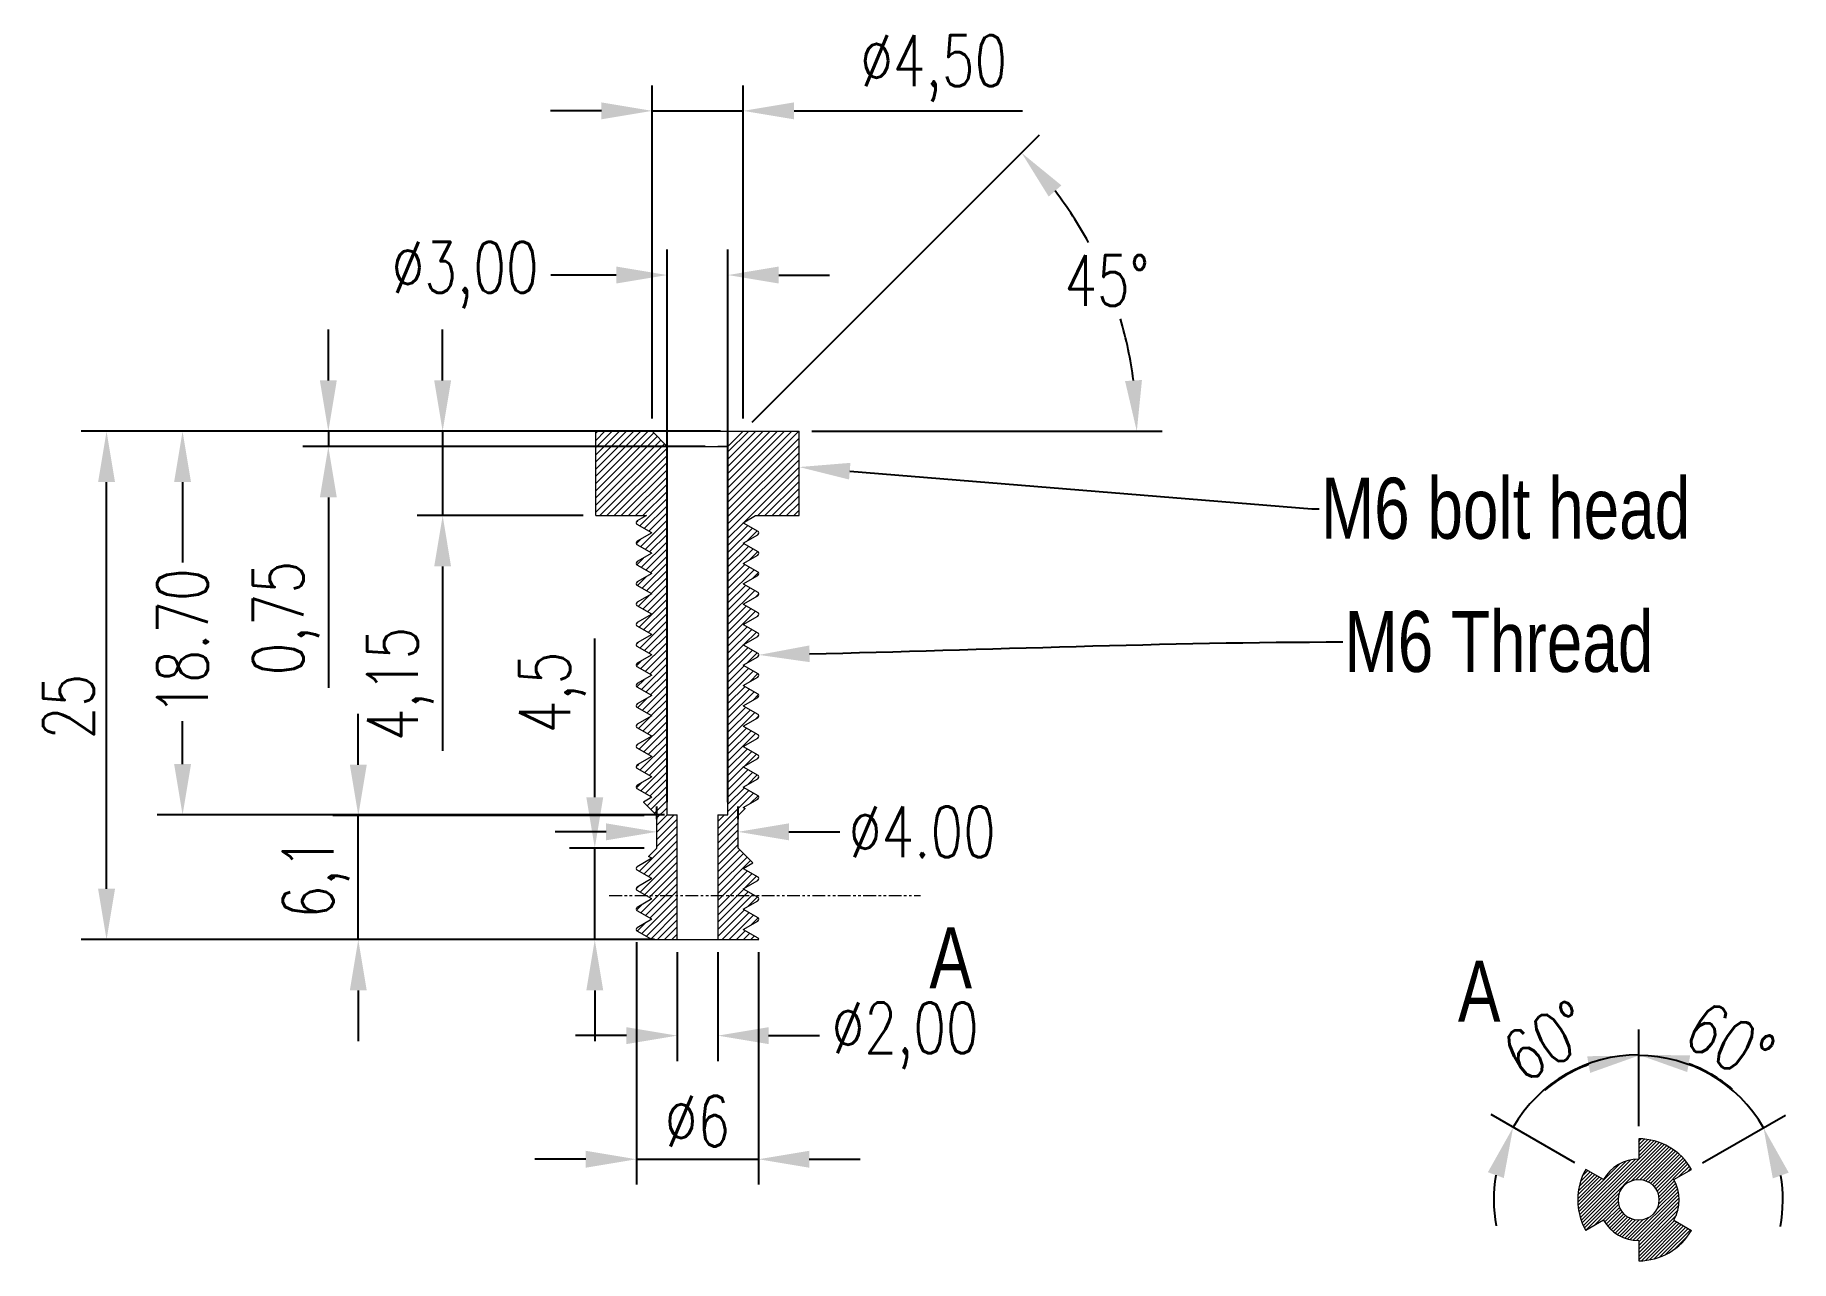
# Model space of a CAD drawing. Header units: millimetres. Extents: x 84.7 to 171.1, y -13.3 to 47.
import ezdxf
from ezdxf import colors
from ezdxf.entities.mleader import LeaderData, LeaderLine
from ezdxf.math import Vec2, Vec3

# ---------------------------------------------------------------- set-up
doc = ezdxf.new("R2010")
doc.units = ezdxf.units.MM
doc.header["$MEASUREMENT"] = 0
doc.linetypes.add('DIVIDE', pattern=[31.75, 12.7, -6.35, 0, -6.35, 0, -6.35])
doc.linetypes.add('PHANTOM2', pattern=[1.25, 0.625, -0.125, 0.125, -0.125, 0.125, -0.125])
doc.layers.get('0').update_dxf_attribs({"linetype": 'CONTINUOUS', "lineweight": 18})
doc.layers.get('Defpoints').update_dxf_attribs({"linetype": 'CONTINUOUS'})
for name, color, linetype, lineweight in [('Cuts', 7, 'DIVIDE', 13), ('Dimensions', 7, 'CONTINUOUS', 5), ('Hatch', 7, 'CONTINUOUS', 5)]:
    doc.layers.add(name, color=color, linetype=linetype, lineweight=lineweight)
doc.styles.get("Standard").update_dxf_attribs({"font": 'txt.shx', "width": 0.75})
doc.dimstyles.get("Standard").update_dxf_attribs({"dimtxt": 2.5, "dimasz": 2.5, "dimexe": 1.25, "dimexo": 0.625, "dimtad": 1, "dimtxsty": 'Standard', "dimcen": 2.5, "dimadec": 0, "dimazin": 0, "dimtfac": 1, "dimtmove": 0, "dimatfit": 3, "dimfxl": 1, "dimarcsym": 0})

# ---------------------------------------------------------------- blocks, each defined once
blk = doc.blocks.new('*D20')
at = {"layer": 'Defpoints', "color": 0, "transparency": 16777216}
for p in [(114.286, 3.027), (120.286, 2.527), (120.286, -8.275)]:
    blk.add_point(p, dxfattribs=at)
at = {"layer": 'Dimensions', "color": 0, "lineweight": -2, "transparency": 16777216}
for p, q in [((114.286, 2.402), (114.286, -9.525)), ((120.286, 1.902), (120.286, -9.525)), ((111.786, -8.275), (109.286, -8.275)), ((114.286, -8.275), (120.286, -8.275)), ((122.786, -8.275), (125.286, -8.275))]:
    blk.add_line(p, q, dxfattribs=at)
at = {"layer": 'Dimensions', "color": 0, "transparency": 16777216}
for points in [[(111.786, -7.858), (111.786, -8.691), (114.286, -8.275)], [(122.786, -7.858), (122.786, -8.691), (120.286, -8.275)]]:
    blk.add_solid(points, dxfattribs=at)
at = {"layer": 'Dimensions', "color": 0, "transparency": 16777216, "insert": (117.286, -6.4), "char_height": 2.5, "attachment_point": 5}
blk.add_mtext('%%c6', dxfattribs=at)
blk = doc.blocks.new('*D13')
at = {"layer": 'Defpoints', "color": 0, "transparency": 16777216}
for p in [(112.231, 7.027), (115.286, 7.027), (115.803, 2.527)]:
    blk.add_point(p, dxfattribs=at)
at = {"layer": 'Dimensions', "color": 0, "lineweight": -2, "transparency": 16777216}
for p, q in [((112.231, 9.527), (112.231, 17.34)), ((114.661, 7.027), (110.981, 7.027)), ((112.231, 2.527), (112.231, 7.027)), ((115.178, 2.527), (110.981, 2.527)), ((112.231, 0.027), (112.231, -2.473))]:
    blk.add_line(p, q, dxfattribs=at)
at = {"layer": 'Dimensions', "color": 0, "transparency": 16777216}
for points in [[(111.814, 9.527), (112.648, 9.527), (112.231, 7.027)], [(111.814, 0.027), (112.648, 0.027), (112.231, 2.527)]]:
    blk.add_solid(points, dxfattribs=at)
at = {"layer": 'Dimensions', "color": 0, "transparency": 16777216, "insert": (110.148, 14.683), "char_height": 2.5, "attachment_point": 5, "rotation": 90}
blk.add_mtext('4,5', dxfattribs=at)
blk = doc.blocks.new('*D14')
at = {"layer": 'Defpoints', "color": 0, "transparency": 16777216}
for p in [(100.594, 8.627), (115.286, 8.627), (115.803, 2.527)]:
    blk.add_point(p, dxfattribs=at)
at = {"layer": 'Dimensions', "color": 0, "lineweight": -2, "transparency": 16777216}
for p, q in [((100.594, 11.127), (100.594, 13.627)), ((114.661, 8.627), (99.344, 8.627)), ((100.594, 2.527), (100.594, 8.627)), ((115.178, 2.527), (99.344, 2.527)), ((100.594, 0.027), (100.594, -2.473))]:
    blk.add_line(p, q, dxfattribs=at)
at = {"layer": 'Dimensions', "color": 0, "transparency": 16777216}
for points in [[(100.178, 11.127), (101.011, 11.127), (100.594, 8.627)], [(100.178, 0.027), (101.011, 0.027), (100.594, 2.527)]]:
    blk.add_solid(points, dxfattribs=at)
at = {"layer": 'Dimensions', "color": 0, "transparency": 16777216, "insert": (98.511, 5.577), "char_height": 2.5, "attachment_point": 5, "rotation": 90}
blk.add_mtext('6,1', dxfattribs=at)
blk = doc.blocks.new('*D15')
at = {"layer": 'Defpoints', "color": 0, "transparency": 16777216}
for p in [(88.207, 27.527), (112.286, 27.527), (115.786, 2.527)]:
    blk.add_point(p, dxfattribs=at)
at = {"layer": 'Dimensions', "color": 0, "lineweight": -2, "transparency": 16777216}
for p, q in [((111.661, 27.527), (86.957, 27.527)), ((88.207, 5.027), (88.207, 25.027))]:
    blk.add_line(p, q, dxfattribs=at)
at = {"layer": 'Dimensions', "color": 0, "linetype": 'ByBlock', "lineweight": -2, "transparency": 16777216}
blk.add_line((115.161, 2.527), (86.957, 2.527), dxfattribs=at)
at = {"layer": 'Dimensions', "color": 0, "transparency": 16777216}
for points in [[(87.79, 25.027), (88.623, 25.027), (88.207, 27.527)], [(87.79, 5.027), (88.623, 5.027), (88.207, 2.527)]]:
    blk.add_solid(points, dxfattribs=at)
at = {"layer": 'Dimensions', "color": 0, "transparency": 16777216, "insert": (86.332, 13.984), "char_height": 2.5, "attachment_point": 5, "rotation": 90}
blk.add_mtext('25', dxfattribs=at)
blk = doc.blocks.new('*D16')
at = {"layer": 'Defpoints', "color": 0, "transparency": 16777216}
for p in [(112.286, 27.527), (104.745, 23.377), (112.286, 23.377)]:
    blk.add_point(p, dxfattribs=at)
at = {"layer": 'Dimensions', "color": 0, "lineweight": -2, "transparency": 16777216}
for p, q in [((104.745, 30.027), (104.745, 32.527)), ((111.661, 27.527), (103.495, 27.527)), ((104.745, 27.527), (104.745, 23.377)), ((111.661, 23.377), (103.495, 23.377)), ((104.745, 20.877), (104.745, 11.815))]:
    blk.add_line(p, q, dxfattribs=at)
at = {"layer": 'Dimensions', "color": 0, "transparency": 16777216}
for points in [[(104.328, 30.027), (105.161, 30.027), (104.745, 27.527)], [(104.328, 20.877), (105.161, 20.877), (104.745, 23.377)]]:
    blk.add_solid(points, dxfattribs=at)
at = {"layer": 'Dimensions', "color": 0, "transparency": 16777216, "insert": (102.661, 15.096), "char_height": 2.5, "attachment_point": 5, "rotation": 90}
blk.add_mtext('4,15', dxfattribs=at)
blk = doc.blocks.new('*D22')
at = {"layer": 'Defpoints', "color": 0, "transparency": 16777216}
for p in [(119.536, 43.284), (115.056, 27.527), (119.536, 27.527)]:
    blk.add_point(p, dxfattribs=at)
at = {"layer": 'Dimensions', "color": 0, "lineweight": -2, "transparency": 16777216}
for p, q in [((115.056, 28.152), (115.056, 44.534)), ((119.536, 28.152), (119.536, 44.534)), ((112.556, 43.284), (110.056, 43.284)), ((115.056, 43.284), (119.536, 43.284)), ((122.036, 43.284), (133.286, 43.284))]:
    blk.add_line(p, q, dxfattribs=at)
at = {"layer": 'Dimensions', "color": 0, "transparency": 16777216}
for points in [[(112.556, 43.701), (112.556, 42.868), (115.056, 43.284)], [(122.036, 43.701), (122.036, 42.868), (119.536, 43.284)]]:
    blk.add_solid(points, dxfattribs=at)
at = {"layer": 'Dimensions', "color": 0, "transparency": 16777216, "insert": (128.911, 45.368), "char_height": 2.5, "attachment_point": 5}
blk.add_mtext('%%C4,50', dxfattribs=at)
blk = doc.blocks.new('*D17')
at = {"layer": 'Defpoints', "color": 0, "transparency": 16777216}
for p in [(119.036, 27.527), (99.12, 26.777), (118.286, 26.777)]:
    blk.add_point(p, dxfattribs=at)
at = {"layer": 'Dimensions', "color": 0, "lineweight": -2, "transparency": 16777216}
for p, q in [((99.12, 30.027), (99.12, 32.527)), ((118.411, 27.527), (97.87, 27.527)), ((99.12, 27.527), (99.12, 26.777)), ((117.661, 26.777), (97.87, 26.777)), ((99.12, 24.277), (99.12, 14.902))]:
    blk.add_line(p, q, dxfattribs=at)
at = {"layer": 'Dimensions', "color": 0, "transparency": 16777216}
for points in [[(98.703, 30.027), (99.536, 30.027), (99.12, 27.527)], [(98.703, 24.277), (99.536, 24.277), (99.12, 26.777)]]:
    blk.add_solid(points, dxfattribs=at)
at = {"layer": 'Dimensions', "color": 0, "transparency": 16777216, "insert": (97.036, 18.34), "char_height": 2.5, "attachment_point": 5, "rotation": 90}
blk.add_mtext('0,75', dxfattribs=at)
blk = doc.blocks.new('*D18')
at = {"layer": 'Defpoints', "color": 0, "transparency": 16777216}
for p in [(161.16, -3.569), (163.6, -7.272), (163.6, -8.272), (161.002, -8.772), (161.868, -9.272)]:
    blk.add_point(p, dxfattribs=at)
at = {"layer": 'Dimensions', "color": 0, "lineweight": -2, "transparency": 16777216}
for p, q in [((163.6, -6.647), (163.6, -1.889)), ((160.46, -8.459), (156.34, -6.08))]:
    blk.add_line(p, q, dxfattribs=at)
for start, end in [(90, 150), (49.62942, 69.81471), (170.18529, 190.37058)]:
    blk.add_arc((163.6, -10.272), 7.133, start, end, dxfattribs=at)
at = {"layer": 'Dimensions', "color": 0, "transparency": 16777216}
for points in [[(165.988, -3.987), (166.134, -3.167), (163.6, -3.139)], [(156.179, -8.914), (156.963, -9.198), (157.422, -6.705)]]:
    blk.add_solid(points, dxfattribs=at)
at = {"layer": 'Dimensions', "color": 0, "transparency": 16777216, "insert": (159.096, -2.471), "char_height": 2.5, "attachment_point": 5, "rotation": 30}
blk.add_mtext('60°', dxfattribs=at)
blk = doc.blocks.new('*D19')
at = {"layer": 'Defpoints', "color": 0, "transparency": 16777216}
for p in [(168.159, -4.838), (163.6, -7.272), (163.6, -8.272), (165.332, -9.272), (166.198, -8.772)]:
    blk.add_point(p, dxfattribs=at)
at = {"layer": 'Dimensions', "color": 0, "lineweight": -2, "transparency": 16777216}
for p, q in [((163.6, -6.647), (163.6, -1.928)), ((166.739, -8.459), (170.825, -6.1))]:
    blk.add_line(p, q, dxfattribs=at)
for start, end in [(30, 90), (110.29861, 130.59722), (349.40278, 9.70139)]:
    blk.add_arc((163.6, -10.272), 7.094, start, end, dxfattribs=at)
at = {"layer": 'Dimensions', "color": 0, "transparency": 16777216}
for points in [[(161.065, -3.209), (161.212, -4.029), (163.6, -3.178)], [(170.2, -9.218), (170.984, -8.935), (169.743, -6.725)]]:
    blk.add_solid(points, dxfattribs=at)
at = {"layer": 'Dimensions', "color": 0, "transparency": 16777216, "insert": (168.084, -2.505), "char_height": 2.5, "attachment_point": 5, "rotation": 330}
blk.add_mtext('60°', dxfattribs=at)
blk = doc.blocks.new('*D21')
at = {"layer": 'Defpoints', "color": 0, "linetype": 'Continuous', "transparency": 16777216}
for p in [(118.786, 35.21), (115.786, 8.66), (118.786, 8.66)]:
    blk.add_point(p, dxfattribs=at)
at = {"layer": 'Dimensions', "color": 0, "linetype": 'Continuous', "lineweight": -2, "transparency": 16777216}
for p, q in [((115.786, 9.285), (115.786, 36.46)), ((118.786, 9.285), (118.786, 36.46)), ((113.286, 35.21), (110.069, 35.21)), ((121.286, 35.21), (123.786, 35.21))]:
    blk.add_line(p, q, dxfattribs=at)
at = {"layer": 'Dimensions', "color": 0, "linetype": 'Continuous', "transparency": 16777216}
for points in [[(113.286, 35.627), (113.286, 34.793), (115.786, 35.21)], [(121.286, 35.627), (121.286, 34.793), (118.786, 35.21)]]:
    blk.add_solid(points, dxfattribs=at)
at = {"layer": 'Dimensions', "color": 0, "linetype": 'Continuous', "transparency": 16777216, "insert": (105.85, 35.21), "char_height": 2.5, "attachment_point": 5}
blk.add_mtext('\\A1;%%C3,00', dxfattribs=at)
blk = doc.blocks.new('*D23')
at = {"layer": 'Defpoints', "color": 0, "linetype": 'Continuous', "transparency": 16777216}
for p in [(116.286, 2.527), (118.286, 2.527), (118.286, -2.195)]:
    blk.add_point(p, dxfattribs=at)
at = {"layer": 'Dimensions', "color": 0, "linetype": 'Continuous', "lineweight": -2, "transparency": 16777216}
for p, q in [((116.286, 1.902), (116.286, -3.445)), ((118.286, 1.902), (118.286, -3.445)), ((113.786, -2.195), (111.286, -2.195)), ((120.786, -2.195), (123.286, -2.195))]:
    blk.add_line(p, q, dxfattribs=at)
at = {"layer": 'Dimensions', "color": 0, "linetype": 'Continuous', "transparency": 16777216}
for points in [[(113.786, -1.779), (113.786, -2.612), (116.286, -2.195)], [(120.786, -1.779), (120.786, -2.612), (118.286, -2.195)]]:
    blk.add_solid(points, dxfattribs=at)
at = {"layer": 'Dimensions', "color": 0, "linetype": 'Continuous', "transparency": 16777216, "insert": (127.505, -2.195), "char_height": 2.5, "attachment_point": 5}
blk.add_mtext('\\A1;%%C2,00', dxfattribs=at)
blk = doc.blocks.new('*D26')
at = {"color": 0, "linetype": 'Continuous', "lineweight": -2, "transparency": 16777216}
for p, q in [((111.755, 27.527), (90.697, 27.527)), ((91.947, 25.027), (91.947, 21.08)), ((91.947, 11.16), (91.947, 13.268)), ((115.661, 8.66), (90.697, 8.66))]:
    blk.add_line(p, q, dxfattribs=at)
at = {"color": 0, "linetype": 'Continuous', "transparency": 16777216}
for points in [[(91.531, 25.027), (92.364, 25.027), (91.947, 27.527)], [(91.531, 11.16), (92.364, 11.16), (91.947, 8.66)]]:
    blk.add_solid(points, dxfattribs=at)
at = {"layer": 'Defpoints', "color": 0, "linetype": 'Continuous', "transparency": 16777216}
for p in [(112.38, 27.527), (91.947, 8.66), (116.286, 8.66)]:
    blk.add_point(p, dxfattribs=at)
at = {"color": 0, "linetype": 'Continuous', "transparency": 16777216, "insert": (91.947, 17.174), "char_height": 2.5, "attachment_point": 5, "rotation": 90}
blk.add_mtext('\\A1;18.70', dxfattribs=at)
blk = doc.blocks.new('*D27')
at = {"color": 0, "linetype": 'Continuous', "lineweight": -2, "transparency": 16777216}
for p, q in [((115.286, 8.452), (115.286, 9.077)), ((119.286, 8.452), (119.286, 9.077)), ((112.786, 7.827), (110.286, 7.827)), ((121.786, 7.827), (124.286, 7.827))]:
    blk.add_line(p, q, dxfattribs=at)
at = {"color": 0, "linetype": 'Continuous', "transparency": 16777216}
for points in [[(112.786, 8.244), (112.786, 7.41), (115.286, 7.827)], [(121.786, 8.244), (121.786, 7.41), (119.286, 7.827)]]:
    blk.add_solid(points, dxfattribs=at)
at = {"layer": 'Defpoints', "color": 0, "linetype": 'Continuous', "transparency": 16777216}
for p in [(115.286, 7.827), (119.286, 7.827), (119.286, 7.827)]:
    blk.add_point(p, dxfattribs=at)
at = {"color": 0, "linetype": 'Continuous', "transparency": 16777216, "insert": (128.349, 7.827), "char_height": 2.5, "attachment_point": 5}
blk.add_mtext('\\A1;%%C4.00', dxfattribs=at)
blk = doc.blocks.new('*D28')
at = {"color": 0, "linetype": 'Continuous', "lineweight": -2, "transparency": 16777216}
for p, q in [((119.978, 27.969), (134.115, 42.106)), ((122.911, 27.527), (140.153, 27.527))]:
    blk.add_line(p, q, dxfattribs=at)
for start, end in [(28.65257, 37.59882), (7.40118, 16.61083)]:
    blk.add_arc((119.536, 27.527), 19.367, start, end, dxfattribs=at)
at = {"color": 0, "linetype": 'Continuous', "transparency": 16777216}
for points in [[(134.568, 39.069), (135.194, 39.619), (133.231, 41.222)], [(139.158, 30.049), (138.326, 29.995), (138.903, 27.527)]]:
    blk.add_solid(points, dxfattribs=at)
at = {"layer": 'Defpoints', "color": 0, "linetype": 'Continuous', "transparency": 16777216}
for p in [(138.244, 32.54), (112.286, 27.527), (119.536, 27.527), (122.286, 27.527), (118.786, 26.777)]:
    blk.add_point(p, dxfattribs=at)
at = {"color": 0, "linetype": 'Continuous', "transparency": 16777216, "insert": (137.429, 34.939), "char_height": 2.5, "attachment_point": 5}
blk.add_mtext('\\A1;45°', dxfattribs=at)

msp = doc.modelspace()

# ---------------------------------------------------------------- hatches: boundary and pattern name
at = {"linetype": 'Continuous'}
h = msp.add_hatch(dxfattribs=at)
h.set_pattern_fill('ANSI31', color=256, scale=2)
h.paths.add_polyline_path([(119.53639, 6.02714), (120.01188, 6.30166), (119.28639, 7.02714), (119.28639, 8.62714), (119.63149, 8.97224), (119.53639, 9.02714), (120.25242, 9.44054, 0.57735027), (120.25242, 9.61374), (119.53639, 10.02714), (120.25242, 10.44054, 0.57735027), (120.25242, 10.61374), (119.53639, 11.02714), (120.25242, 11.44054, 0.57735027), (120.25242, 11.61374), (119.53639, 12.02714), (120.25242, 12.44054, 0.57735027), (120.25242, 12.61374), (119.53639, 13.02714), (120.25242, 13.44054, 0.57735027), (120.25242, 13.61374), (119.53639, 14.02714), (120.25242, 14.44054, 0.57735027), (120.25242, 14.61374), (119.53639, 15.02714), (120.25242, 15.44054, 0.57735027), (120.25242, 15.61374), (119.53639, 16.02714), (120.25242, 16.44054, 0.57735027), (120.25242, 16.61374), (119.53639, 17.02714), (120.25242, 17.44054, 0.57735027), (120.25242, 17.61374), (119.53639, 18.02714), (120.25242, 18.44054, 0.57735027), (120.25242, 18.61374), (119.53639, 19.02714), (120.25242, 19.44054, 0.57735027), (120.25242, 19.61374), (119.53639, 20.02714), (120.25242, 20.44054, 0.57735027), (120.25242, 20.61374), (119.53639, 21.02714), (120.25242, 21.44054, 0.57735027), (120.25242, 21.61374), (119.53639, 22.02714), (120.25242, 22.44054, 0.57735027), (120.25242, 22.61374), (119.53639, 23.02714), (120.14261, 23.37714), (122.28639, 23.37714), (122.28639, 27.52714), (119.53639, 27.52714), (118.78639, 26.77714), (118.78639, 8.65972), (118.28639, 8.65972), (118.28639, 2.52714), (118.78639, 2.52714), (120.29633, 2.52714, 0.29728677), (120.23225, 2.62539), (119.53639, 3.02714), (120.25242, 3.44054, 0.57735027), (120.25242, 3.61374), (119.53639, 4.02714), (120.25242, 4.44054, 0.57735027), (120.25242, 4.61374), (119.53639, 5.02714), (120.25242, 5.44054, 0.57735027), (120.25242, 5.61374)])
h.paths.add_polyline_path([(116.28639, 8.65972), (115.78639, 8.65972), (115.78639, 26.77714), (115.05556, 27.52714), (112.28639, 27.52714), (112.28639, 23.37714), (114.77659, 23.37714), (114.32037, 23.11374, 0.57735027), (114.32037, 22.94054), (115.03639, 22.52714), (114.32037, 22.11374, 0.57735027), (114.32037, 21.94054), (115.03639, 21.52714), (114.32037, 21.11374, 0.57735027), (114.32037, 20.94054), (115.03639, 20.52714), (114.32037, 20.11374, 0.57735027), (114.32037, 19.94054), (115.03639, 19.52714), (114.32037, 19.11374, 0.57735027), (114.32037, 18.94054), (115.03639, 18.52714), (114.32037, 18.11374, 0.57735027), (114.32037, 17.94054), (115.03639, 17.52714), (114.32037, 17.11374, 0.57735027), (114.32037, 16.94054), (115.03639, 16.52714), (114.32037, 16.11374, 0.57735027), (114.32037, 15.94054), (115.03639, 15.52714), (114.32037, 15.11374, 0.57735027), (114.32037, 14.94054), (115.03639, 14.52714), (114.32037, 14.11374, 0.57735027), (114.32037, 13.94054), (115.03639, 13.52714), (114.32037, 13.11374, 0.57735027), (114.32037, 12.94054), (115.03639, 12.52714), (114.32037, 12.11374, 0.57735027), (114.32037, 11.94054), (115.03639, 11.52714), (114.32037, 11.11374, 0.57735027), (114.32037, 10.94054), (115.03639, 10.52714), (114.32037, 10.11374, 0.57735027), (114.32037, 9.94054), (115.03639, 9.52714), (114.62431, 9.28922), (115.28639, 8.62714), (115.28639, 7.02714), (114.8779, 6.61865), (115.03639, 6.52714), (114.32037, 6.11374, 0.57735027), (114.32037, 5.94054), (115.03639, 5.52714), (114.32037, 5.11374, 0.57735027), (114.32037, 4.94054), (115.03639, 4.52714), (114.32037, 4.11374, 0.57735027), (114.32037, 3.94054), (115.03639, 3.52714), (114.32037, 3.11374, 0.57735027), (114.32037, 2.94054), (115.03639, 2.52714), (116.28639, 2.52714)])
at = {"layer": 'Dimensions'}
h = msp.add_hatch(dxfattribs=at)
h.set_pattern_fill('ISO03W100', color=256, scale=0.05, angle=0.7853982, style=0)
h.set_pattern_definition([(45, (113.5996, -20.27178), (-0.08838835, 0.08838835), [])])
edge = h.paths.add_edge_path()
edge.add_arc((163.59959, -10.27178), 1, 0, 360)
edge.add_arc((163.59959, -10.27178), 3, 150, 210)
edge.add_line((161.00152, -11.77178), (161.86754, -11.27178))
edge.add_arc((163.59959, -10.27178), 2, 210, 270)
edge.add_line((163.59959, -12.27178), (163.59959, -13.27178))
edge.add_arc((163.59959, -10.27178), 3, 270, 330)
edge.add_line((166.19767, -11.77178), (165.33165, -11.27178))
edge.add_arc((163.59959, -10.27178), 2, 330, 390)
edge.add_line((165.33165, -9.27178), (166.19767, -8.77178))
edge.add_arc((163.59959, -10.27178), 3, 30, 90)
edge.add_line((163.59959, -7.27178), (163.59959, -8.27178))
edge.add_arc((163.59959, -10.27178), 2, 90, 150)
edge.add_line((161.86754, -9.27178), (161.00152, -8.77178))

# ---------------------------------------------------------------- linework, layer by layer
for p, q in [((112.28639, 23.37714), (112.28639, 27.52714)), ((112.28639, 27.52714), (122.28639, 27.52714)), ((115.05556, 27.52714), (115.78639, 26.77714)), ((119.53639, 27.52714), (118.78639, 26.77714)), ((122.28639, 23.37714), (122.28639, 27.52714)), ((115.78639, 8.65972), (115.78639, 26.77714)), ((115.78639, 26.77714), (118.78639, 26.77714)), ((118.78639, 8.65972), (118.78639, 26.77714)), ((112.28639, 23.37714), (114.77659, 23.37714)), ((114.77659, 23.37714), (114.32037, 23.11374)), ((119.53639, 23.02714), (120.14261, 23.37714)), ((120.14261, 23.37714), (122.28639, 23.37714)), ((115.03639, 22.52714), (114.32037, 22.94054)), ((115.03639, 22.52714), (114.32037, 22.11374)), ((119.53639, 23.02714), (120.25242, 22.61374)), ((115.03639, 21.52714), (114.32037, 21.94054)), ((119.53639, 22.02714), (120.25242, 22.44054)), ((119.53639, 22.02714), (120.25242, 21.61374)), ((115.03639, 21.52714), (114.32037, 21.11374)), ((115.03639, 20.52714), (114.32037, 20.94054)), ((119.53639, 21.02714), (120.25242, 21.44054)), ((119.53639, 21.02714), (120.25242, 20.61374)), ((115.03639, 20.52714), (114.32037, 20.11374)), ((115.03639, 19.52714), (114.32037, 19.94054)), ((119.53639, 20.02714), (120.25242, 20.44054)), ((119.53639, 20.02714), (120.25242, 19.61374)), ((115.03639, 19.52714), (114.32037, 19.11374)), ((119.53639, 19.02714), (120.25242, 19.44054)), ((119.53639, 19.02714), (120.25242, 18.61374)), ((115.03639, 18.52714), (114.32037, 18.94054)), ((115.03639, 18.52714), (114.32037, 18.11374)), ((119.53639, 18.02714), (120.25242, 18.44054)), ((115.03639, 17.52714), (114.32037, 17.94054)), ((115.03639, 17.52714), (114.32037, 17.11374)), ((119.53639, 18.02714), (120.25242, 17.61374)), ((119.53639, 17.02714), (120.25242, 17.44054)), ((115.03639, 16.52714), (114.32037, 16.94054)), ((115.03639, 16.52714), (114.32037, 16.11374)), ((119.53639, 17.02714), (120.25242, 16.61374)), ((119.53639, 16.02714), (120.25242, 16.44054)), ((115.03639, 15.52714), (114.32037, 15.94054)), ((119.53639, 16.02714), (120.25242, 15.61374)), ((115.03639, 15.52714), (114.32037, 15.11374)), ((115.03639, 14.52714), (114.32037, 14.94054)), ((119.53639, 15.02714), (120.25242, 15.44054)), ((119.53639, 15.02714), (120.25242, 14.61374)), ((115.03639, 14.52714), (114.32037, 14.11374)), ((115.03639, 13.52714), (114.32037, 13.94054)), ((119.53639, 14.02714), (120.25242, 14.44054)), ((119.53639, 14.02714), (120.25242, 13.61374)), ((115.03639, 13.52714), (114.32037, 13.11374)), ((119.53639, 13.02714), (120.25242, 13.44054)), ((119.53639, 13.02714), (120.25242, 12.61374)), ((115.03639, 12.52714), (114.32037, 12.94054)), ((115.03639, 12.52714), (114.32037, 12.11374)), ((119.53639, 12.02714), (120.25242, 12.44054)), ((115.03639, 11.52714), (114.32037, 11.94054)), ((115.03639, 11.52714), (114.32037, 11.11374)), ((119.53639, 12.02714), (120.25242, 11.61374)), ((119.53639, 11.02714), (120.25242, 11.44054)), ((115.03639, 10.52714), (114.32037, 10.94054)), ((115.03639, 10.52714), (114.32037, 10.11374)), ((119.53639, 11.02714), (120.25242, 10.61374)), ((119.53639, 10.02714), (120.25242, 10.44054)), ((115.03639, 9.52714), (114.32037, 9.94054)), ((115.03639, 9.52714), (114.62431, 9.28922)), ((119.53639, 10.02714), (120.25242, 9.61374)), ((115.28639, 8.62714), (114.62431, 9.28922)), ((119.28639, 8.62714), (119.63149, 8.97224)), ((119.53639, 9.02714), (120.25242, 9.44054)), ((119.53639, 9.02714), (119.63149, 8.97224)), ((115.28639, 7.02714), (115.28639, 8.62714)), ((119.28639, 7.02714), (119.28639, 8.62714)), ((115.28639, 7.02714), (114.8779, 6.61865)), ((119.28639, 7.02714), (120.01188, 6.30166)), ((115.03639, 6.52714), (114.32037, 6.11374)), ((115.03639, 6.52714), (114.8779, 6.61865)), ((119.53639, 6.02714), (120.01188, 6.30166)), ((115.03639, 5.52714), (114.32037, 5.94054)), ((115.03639, 5.52714), (114.32037, 5.11374)), ((119.53639, 6.02714), (120.25242, 5.61374)), ((119.53639, 5.02714), (120.25242, 5.44054)), ((115.03639, 4.52714), (114.32037, 4.94054)), ((115.03639, 4.52714), (114.32037, 4.11374)), ((119.53639, 5.02714), (120.25242, 4.61374)), ((119.53639, 4.02714), (120.25242, 4.44054)), ((115.03639, 3.52714), (114.32037, 3.94054)), ((115.03639, 3.52714), (114.32037, 3.11374)), ((119.53639, 4.02714), (120.25242, 3.61374)), ((115.03639, 2.52714), (114.32037, 2.94054)), ((119.53639, 3.02714), (120.25242, 3.44054)), ((119.53639, 3.02714), (120.25242, 2.61374)), ((163.59959, -7.27178), (163.59959, -8.27178)), ((161.86754, -9.27178), (161.00152, -8.77178)), ((165.33165, -9.27178), (166.19767, -8.77178)), ((161.86754, -11.27178), (161.00152, -11.77178)), ((165.33165, -11.27178), (166.19767, -11.77178)), ((163.59959, -12.27178), (163.59959, -13.27178))]:
    msp.add_line(p, q)
at = {"linetype": 'Continuous'}
for p, q in [((116.28639, 26.77714), (115.78639, 26.77714)), ((118.78639, 26.77714), (118.28639, 26.77714)), ((115.78639, 8.65972), (116.28639, 8.65972)), ((116.28639, 2.52714), (116.28639, 8.65972)), ((118.28639, 8.65972), (118.28639, 2.52714)), ((115.03639, 2.52714), (120.29633, 2.52714)), ((115.78639, 2.52714), (118.78639, 2.52714))]:
    msp.add_line(p, q, dxfattribs=at)
msp.add_circle((163.59959, -10.27178), 1)
for centre, radius, start, end in [((114.37037, 23.02714), 0.1, 120, 240), ((120.20242, 22.52714), 0.1, 300, 60), ((114.37037, 22.02714), 0.1, 120, 240), ((120.20242, 21.52714), 0.1, 300, 60), ((114.37037, 21.02714), 0.1, 120, 240), ((114.37037, 20.02714), 0.1, 120, 240), ((120.20242, 20.52714), 0.1, 300, 60), ((114.37037, 19.02714), 0.1, 120, 240), ((120.20242, 19.52714), 0.1, 300, 60), ((120.20242, 18.52714), 0.1, 300, 60), ((114.37037, 18.02714), 0.1, 120, 240), ((120.20242, 17.52714), 0.1, 300, 60), ((114.37037, 17.02714), 0.1, 120, 240), ((120.20242, 16.52714), 0.1, 300, 60), ((114.37037, 16.02714), 0.1, 120, 240), ((120.20242, 15.52714), 0.1, 300, 60), ((114.37037, 15.02714), 0.1, 120, 240), ((114.37037, 14.02714), 0.1, 120, 240), ((120.20242, 14.52714), 0.1, 300, 60), ((114.37037, 13.02714), 0.1, 120, 240), ((120.20242, 13.52714), 0.1, 300, 60), ((114.37037, 12.02714), 0.1, 120, 240), ((120.20242, 12.52714), 0.1, 300, 60), ((120.20242, 11.52714), 0.1, 300, 60), ((114.37037, 11.02714), 0.1, 120, 240), ((120.20242, 10.52714), 0.1, 300, 60), ((114.37037, 10.02714), 0.1, 120, 240), ((120.20242, 9.52714), 0.1, 300, 60), ((114.37037, 6.02714), 0.1, 120, 240), ((120.20242, 5.52714), 0.1, 300, 60), ((114.37037, 5.02714), 0.1, 120, 240), ((120.20242, 4.52714), 0.1, 300, 60), ((114.37037, 4.02714), 0.1, 120, 240), ((120.20242, 3.52714), 0.1, 300, 60), ((114.37037, 3.02714), 0.1, 120, 240), ((163.59959, -10.27178), 3, 30, 90), ((163.59959, -10.27178), 2, 90, 150), ((163.59959, -10.27178), 3, 150, 210), ((163.59959, -10.27178), 2, 330, 30), ((163.59959, -10.27178), 2, 210, 270), ((163.59959, -10.27178), 3, 270, 330)]:
    msp.add_arc(centre, radius, start, end)
msp.add_arc((120.18898, 2.52714), 0.10736, 0, 53.7739305, dxfattribs=at)
at = {"layer": 'Cuts', "linetype": 'PHANTOM2'}
msp.add_line((112.94592, 4.69631), (128.25824, 4.69631), dxfattribs=at)
at = {"layer": 'Hatch', "linetype": 'Continuous'}
msp.add_line((118.28639, 8.65972), (118.78639, 8.65972), dxfattribs=at)

# ---------------------------------------------------------------- texts
at = {"layer": 'Cuts', "linetype": 'Continuous', "char_height": 3, "attachment_point": 1}
for insert in [(128.69841, 3.13612), (154.7053, 1.48367)]:
    msp.add_mtext_dynamic_manual_height_columns('{\\fArial|b0|i0|c0|p34;A}', width=3.5448564, gutter_width=12.5, heights=[0], dxfattribs=dict(at, insert=insert))

# ---------------------------------------------------------------- dimensions: what is measured, and where the dimension line sits
at = {"linetype": 'Continuous'}
dim = msp.add_angular_dim_2l(base=(138.24354, 32.53971), line1=((112.28639, 27.52714), (122.28639, 27.52714)), line2=((119.53639, 27.52714), (118.78639, 26.77714)), dimstyle='Standard', override={"dimtad": 0, "dimtih": 1, "dimtoh": 1, "dimdec": 4, "dimzin": 0, "dimdsep": 46, "dimcen": 0.09, "dimtdec": 4, "dimtofl": 0, "dimtolj": 1, "dimtzin": 0}, dxfattribs=at)
dim.commit()
dim.dimension.update_dxf_attribs({"geometry": '*D28', "text_midpoint": (137.42923, 34.9386)})
dim = msp.add_linear_dim(base=(91.94725, 8.65972), p1=(112.37996, 27.52714), p2=(116.28639, 8.65972), angle=90, text='18.70', dimstyle='Standard', override={"dimtad": 0, "dimtih": 1, "dimtoh": 1, "dimdec": 4, "dimzin": 0, "dimdsep": 46, "dimcen": 0.09, "dimtdec": 4, "dimtofl": 0, "dimtolj": 1, "dimtzin": 0}, dxfattribs=at)
dim.commit()
dim.dimension.update_dxf_attribs({"geometry": '*D26', "text_midpoint": (91.94725, 17.1739), "dimtype": 160, "text_rotation": 90})
dim = msp.add_linear_dim(base=(119.28639, 7.82714), p1=(115.28639, 7.82714), p2=(119.28639, 7.82714), text='%%C<>', dimstyle='Standard', override={"dimtad": 0, "dimtih": 1, "dimtoh": 1, "dimdec": 2, "dimzin": 0, "dimdsep": 46, "dimcen": 0.09, "dimtdec": 4, "dimtofl": 0, "dimtolj": 1, "dimtzin": 0}, dxfattribs=at)
dim.commit()
dim.dimension.update_dxf_attribs({"geometry": '*D27', "text_midpoint": (128.34889, 7.82714)})
at = {"layer": 'Dimensions'}
for base, p1, p2, text, picture, middle in [((119.53639, 43.28418), (115.05556, 27.52714), (119.53639, 27.52714), '%%C4,50', '*D22', (128.91139, 43.28418)), ((120.28639, -8.27476), (114.28639, 3.02714), (120.28639, 2.52714), '%%c6', '*D20', (117.28639, -8.27476))]:
    dim = msp.add_linear_dim(base=base, p1=p1, p2=p2, text=text, dimstyle='Standard', dxfattribs=at)
    dim.commit()
    dim.dimension.update_dxf_attribs({"geometry": picture, "text_midpoint": middle, "dimtype": 160})
at = {"layer": 'Dimensions', "linetype": 'Continuous'}
dim = msp.add_linear_dim(base=(118.78639, 35.21003), p1=(115.78639, 8.65972), p2=(118.78639, 8.65972), text='%%C3,00', dimstyle='Standard', override={"dimtad": 0, "dimtih": 1, "dimtoh": 1, "dimdec": 4, "dimzin": 0, "dimdsep": 46, "dimcen": 0.09, "dimtdec": 4, "dimtofl": 0, "dimtolj": 1, "dimtzin": 0}, dxfattribs=at)
dim.commit()
dim.dimension.update_dxf_attribs({"geometry": '*D21', "text_midpoint": (105.84985, 35.21003), "dimtype": 160})
at = {"layer": 'Dimensions'}
for base, p1, p2, picture, middle in [((99.11973, 26.77714), (119.03639, 27.52714), (118.28639, 26.77714), '*D17', (99.11973, 18.33964)), ((104.74473, 23.37714), (112.28639, 27.52714), (112.28639, 23.37714), '*D16', (104.74473, 15.09589)), ((88.20658, 27.52714), (115.78639, 2.52714), (112.28639, 27.52714), '*D15', (88.20658, 13.98373)), ((112.23095, 7.02714), (115.80337, 2.52715), (115.28639, 7.02714), '*D13', (112.23095, 14.68339)), ((100.59437, 8.62714), (115.80337, 2.52715), (115.28639, 8.62714), '*D14', (100.59437, 5.57715))]:
    dim = msp.add_linear_dim(base=base, p1=p1, p2=p2, angle=90, dimstyle='Standard', dxfattribs=at)
    dim.commit()
    dim.dimension.update_dxf_attribs({"geometry": picture, "text_midpoint": middle, "dimtype": 160})
at = {"layer": 'Dimensions', "linetype": 'Continuous'}
dim = msp.add_linear_dim(base=(118.28639, -2.19518), p1=(116.28639, 2.52714), p2=(118.28639, 2.52714), text='%%C2,00', dimstyle='Standard', override={"dimtad": 0, "dimtih": 1, "dimtoh": 1, "dimdec": 4, "dimzin": 0, "dimdsep": 46, "dimcen": 0.09, "dimtdec": 4, "dimtofl": 0, "dimtolj": 1, "dimtzin": 0}, dxfattribs=at)
dim.commit()
dim.dimension.update_dxf_attribs({"geometry": '*D23', "text_midpoint": (127.50514, -2.19518)})
at = {"layer": 'Dimensions'}
for base, line2, picture, middle in [((161.15994, -3.56889), ((161.86754, -9.27178), (161.00152, -8.77178)), '*D18', (159.09556, -2.47057)), ((168.15931, -4.83772), ((165.33165, -9.27178), (166.19767, -8.77178)), '*D19', (168.08392, -2.50469))]:
    dim = msp.add_angular_dim_2l(base=base, line1=((163.59959, -8.27178), (163.59959, -7.27178)), line2=line2, dimstyle='Standard', dxfattribs=at)
    dim.commit()
    dim.dimension.update_dxf_attribs({"geometry": picture, "text_midpoint": middle})

# ---------------------------------------------------------------- leaders
at = {"layer": 'Dimensions', "linetype": 'Continuous'}
ml = msp.add_multileader_mtext('Standard', dxfattribs=at)
ml.set_content('{\\fArial|b0|i0|c0|p34;M6 bolt head}', color=256)
ml.set_leader_properties()
ml.build(insert=Vec2(0, 0))
ml.multileader.update_dxf_attribs({"text_right_attachment_type": 6, "dogleg_length": 0.36, "arrow_head_size": 2.5})
ctx = ml.context
ctx.base_point, ctx.char_height, ctx.arrow_head_size, ctx.landing_gap_size, ctx.plane_origin = Vec3(147.87536, 23.71594), 3, 2.5, 0.09, Vec3(122.28639, 27.52714)
ctx.right_attachment = 6
notes = []
notes.append((ctx, [(0, (1, 1, 0), (147.51536, 23.71594), (1, 0), 0.36, [(0, [(122.28639, 25.76632)], 0, [])])]))
ctx.mtext.insert, ctx.mtext.flow_direction = Vec3(147.96536, 25.24152), 5
ml = msp.add_multileader_mtext('Standard', dxfattribs=at)
ml.set_content('{\\fArial|b0|i0|c0|p34;M6 Thread}', color=256)
ml.set_leader_properties()
ml.build(insert=Vec2(0, 0))
ml.multileader.update_dxf_attribs({"leader_type": 2, "text_right_attachment_type": 6, "dogleg_length": 0.36, "arrow_head_size": 2.5})
ctx = ml.context
ctx.base_point, ctx.char_height, ctx.arrow_head_size, ctx.landing_gap_size, ctx.plane_origin = Vec3(149.03604, 17.1643), 3, 2.5, 0.09, Vec3(120.30242, 16.52714)
ctx.right_attachment = 6
notes.append((ctx, [(0, (1, 1, 0), (148.67604, 17.1643), (1, 0), 0.36, [(0, [(120.30242, 16.52714)], 0, [])])]))
ctx.mtext.insert, ctx.mtext.flow_direction = Vec3(149.12604, 18.68988), 5
for ctx, leaders in notes:
    for number, flags, end, landing, length, lines in leaders:
        leader = LeaderData()
        leader.index, (leader.has_last_leader_line, leader.has_dogleg_vector, leader.attachment_direction) = number, flags
        leader.last_leader_point, leader.dogleg_vector, leader.dogleg_length = Vec3(end), Vec3(landing), length
        for number, points, colour, breaks in lines:
            line = LeaderLine()
            line.index, line.vertices, line.color, line.breaks = number, Vec3.list(points), colors.encode_raw_color(colour), breaks
            leader.lines.append(line)
        ctx.leaders.append(leader)

doc.saveas('drawing.dxf')
